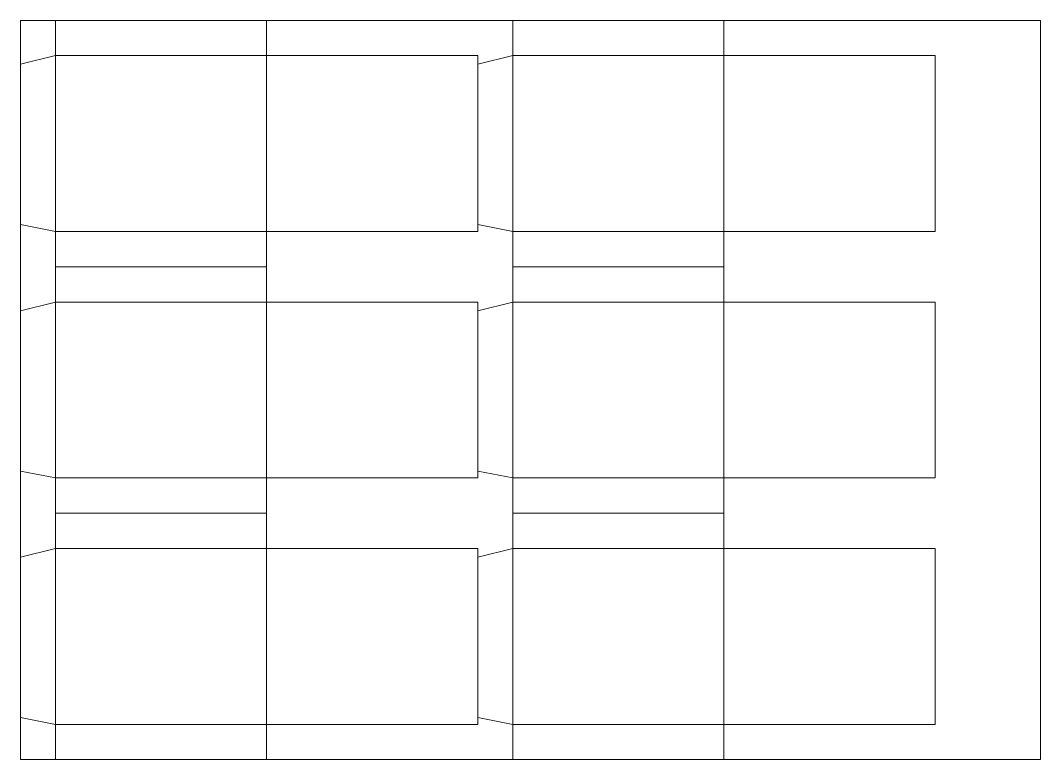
# Model space of a CAD drawing. Header units: millimetres. Extents: x 0 to 29, y 0 to 21.
import ezdxf

# ---------------------------------------------------------------- set-up
doc = ezdxf.new("R2010")
doc.units = ezdxf.units.MM
doc.layers.get('0').update_dxf_attribs({"color": 9, "lineweight": 5, "true_color": 0xc0c0c0})
doc.layers.add('layer 1', color=7, linetype='Continuous', lineweight=5, true_color=0xffffff)

# ---------------------------------------------------------------- blocks, each defined once
blk = doc.blocks.new('Blok 1')
at = {"layer": 'layer 1'}
for p, q in [((1, 0), (1.198, 0.999)), ((1.198, 0.999), (5.753, 0.999)), ((5.753, 0.999), (6, 0)), ((6, 0), (0, 0)), ((0, 0), (0, -6)), ((1, 0), (1, -6)), ((6, -6), (6, 0)), ((6, 0), (7, 0)), ((7, 0), (7, -6)), ((1, -6), (0, -6)), ((1, -6), (6, -6)), ((1, -6), (1, -12)), ((6, -12), (6, -6)), ((7, -6), (6, -6)), ((1, -12), (6, -12))]:
    blk.add_line(p, q, dxfattribs=at)

msp = doc.modelspace()

# ---------------------------------------------------------------- linework, layer by layer
at = {"color": 9, "true_color": 0xc0c0c0}
for p, q in [((29, 21), (0, 21)), ((0, 21), (0, 0)), ((29, 0), (29, 21)), ((0, 0), (29, 0))]:
    msp.add_line(p, q, dxfattribs=at)

# ---------------------------------------------------------------- block references
at = {"layer": 'layer 1', "rotation": 90}
for p in [(1, 14), (14, 14), (1, 7), (14, 7), (1, 0), (14, 0)]:
    msp.add_blockref('Blok 1', p, dxfattribs=at)

doc.saveas('drawing.dxf')
